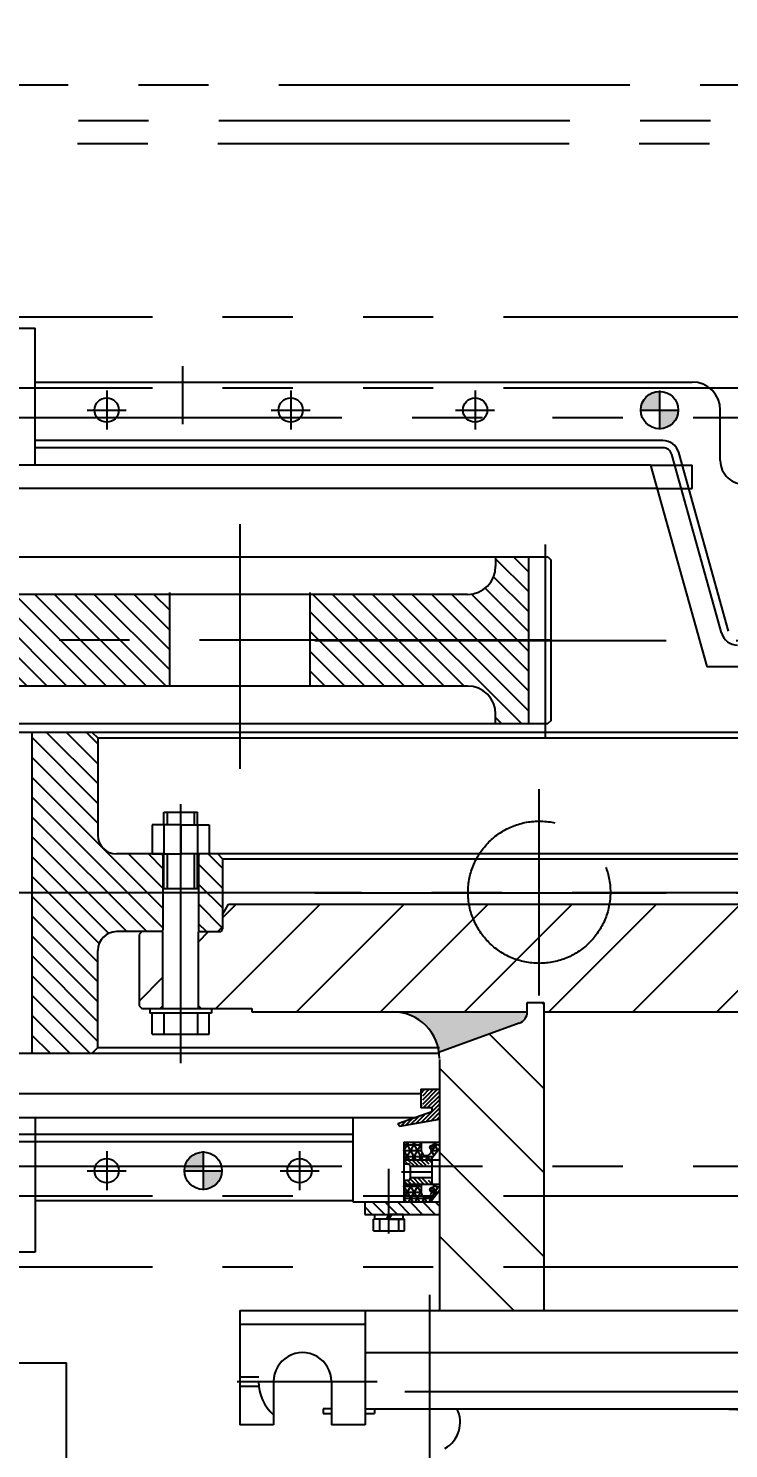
# Model space of a CAD drawing. Header units: millimetres. Extents: x 0 to 12600, y -343 to 8910.
# Drawn here: x 5173 to 5920, y 4642 to 6160 of the extents above; entities that cross this region are included whole.
import ezdxf

# ---------------------------------------------------------------- set-up
doc = ezdxf.new("R2010")
doc.units = ezdxf.units.MM
doc.header["$LTSCALE"] = 300
for name, pattern in [('F', [0.75, 0.5, -0.25]), ('G', [2, 1.25, -0.25, 0.25, -0.25]), ('K', [2.5, 1.25, -0.25, 0.25, -0.25, 0.25, -0.25])]:
    doc.linetypes.add(name, pattern=pattern)
for name, color, linetype in [('01', 7, 'Continuous'), ('02', 1, 'Continuous'), ('04', 2, 'F'), ('05', 142, 'G'), ('07', 6, 'K'), ('08', 1, 'Continuous')]:
    doc.layers.add(name, color=color, linetype=linetype)
doc.styles.get("Standard").update_dxf_attribs({"font": 'isocp', "width": 0.707, "bigfont": 'intecad.shx'})
doc.dimstyles.new('INTE', dxfattribs={"dimscale": 30, "dimtxt": 3.5, "dimasz": 3, "dimexe": 3, "dimexo": 0, "dimgap": 1, "dimtad": 1, "dimdec": 1, "dimdsep": 46, "dimtxsty": 'Standard', "dimcen": 0, "dimclrd": 1, "dimclre": 1, "dimclrt": 3, "dimaunit": 1, "dimadec": 0, "dimazin": 0, "dimtfac": 1, "dimtdec": 1, "dimtmove": 0, "dimatfit": 0, "dimfxl": 1, "dimarcsym": 0})

# ---------------------------------------------------------------- blocks, each defined once
blk = doc.blocks.new('rtret')
at = {"layer": '07', "color": 6, "linetype": 'K'}
for p, q in [((3428.304174130935, 1322.29053672975), (11765.29515437998, 1322.290536729746)), ((3364.304174130939, 1284.29053672975), (12267.30417413094, 1284.29053672975)), ((11238.29515437998, 1259.299855982772), (4609.304174130943, 1259.299855982772)), ((5168.304174130939, 1074.29053672975), (7403.304174130939, 1074.290536729751)), ((6325.364517174544, 1021.678093965729), (6325.364517174544, 959.6780939657292)), ((5168.304174130939, 998.2905367297499), (7403.304174130939, 998.2905367297499)), ((6120.804174130939, 966.5905367297491), (8482.804174130939, 966.5905367297491)), ((6466.942963771835, 728.3905367297484), (8205.34100744877, 728.3905367297484)), ((6706.504174130939, 349.0886557462845), (6706.504174130939, 569.5110562192604)), ((6466.942963771835, 458.6905367297477), (8205.34100744877, 458.6905367297477)), ((6120.804174130939, 166.5905367297501), (8482.804174130939, 166.5905367297501)), ((5168.304174130939, 134.790536729749), (7403.304174130939, 134.790536729749)), ((5168.304174130939, 58.79053672974896), (7403.304174130939, 58.79053672974896))]:
    blk.add_line(p, q, dxfattribs=at)
blk.add_circle((6706.504174130939, 459.299855982772), 76, dxfattribs=at)
blk = doc.blocks.new('*U50')
at = {"layer": '01'}
for p, q in [((-31.00000000018705, -3.2351410291145e-14), (-31.00000000018705, 30.39499999870067)), ((-31.00000000018705, 30.39499999870067), (5.583286518425993e-15, 30.39499999870067)), ((5.583286518425993e-15, 30.39499999870067), (0, 0)), ((-31.00000000018705, 18.00000000017387), (3.306437155352358e-15, 18.00000000017387)), ((4.858212048313708e-14, -30.39499999870067), (0, 0)), ((-31.00000000018705, -3.2351410291145e-14), (-31.00000000018719, -30.39499999870067)), ((-31.00000000018752, -18.00000000017388), (1.310870899675122e-14, -18.00000000017387)), ((-31.00000000018719, -30.39499999870067), (4.858212048313708e-14, -30.39499999870067))]:
    blk.add_line(p, q, dxfattribs=at)
at = {"layer": '05'}
blk.add_line((-32.05168394392089, -3.34128958368264e-14), (1.051682110054843, -1.009319912139744e-18), dxfattribs=at)
blk = doc.blocks.new('*U47')
at = {"layer": '01'}
for p, q in [((-15.10000000019493, 4.999999999924095), (-15.10000000019493, -3.503246160812043e-46)), ((9.184547653528396e-16, 4.999999999924094), (-15.10000000019493, 4.999999999924095)), ((-15.10000000019493, -3.503246160812043e-46), (0, 0)), ((0, 0), (-2.886751345795493, 4.999999999924094)), ((9.184547653528396e-16, 4.999999999924094), (2.886751345795493, -3.535134039966458e-16)), ((9.184547653528396e-16, 4.999999999924094), (15.10000000019493, 4.999999999924085)), ((15.10000000019493, -3.698311188591433e-15), (0, 0)), ((15.10000000019493, 4.999999999924085), (15.10000000019493, -3.698311188591433e-15))]:
    blk.add_line(p, q, dxfattribs=at)
at = {"layer": '05'}
blk.add_line((1.303595732132337e-15, 7.09667901615029), (0, -2.095679016226192), dxfattribs=at)
blk = doc.blocks.new('*D77')
at = {"layer": '08', "color": 1, "lineweight": -2}
for p, q in [((4218.738156852145, 7829.844669028746), (4218.738156852145, 8186.750494028063)), ((6313.23815685214, 5854.195651255777), (6313.23815685214, 8186.750494028063)), ((4308.738156852145, 8096.750494028063), (6223.23815685214, 8096.750494028063))]:
    blk.add_line(p, q, dxfattribs=at)
at = {"layer": '08', "color": 1}
for points in [[(4308.738156852145, 8111.750494028063), (4308.738156852145, 8081.750494028063), (4218.738156852145, 8096.750494028063)], [(6223.23815685214, 8111.750494028063), (6223.23815685214, 8081.750494028063), (6313.23815685214, 8096.750494028063)]]:
    blk.add_solid(points, dxfattribs=at)
at = {"layer": 'Defpoints', "color": 0}
for p in [(6313.23815685214, 8096.750494028063), (4218.738156852145, 7829.844669028746), (6313.23815685214, 5854.195651255777)]:
    blk.add_point(p, dxfattribs=at)
at = {"layer": '08', "color": 3, "insert": (5265.988156852143, 8179.260828673732), "char_height": 105, "attachment_point": 5}
blk.add_mtext('2094.5', dxfattribs=at)

msp = doc.modelspace()

# ---------------------------------------------------------------- hatches: boundary and pattern name
at = {"layer": '01'}
h = msp.add_hatch(color=256, dxfattribs=at)
edge = h.paths.add_edge_path()
edge.add_ellipse((5692.438156852138, 5109.092444887887), major_axis=(-9.192388155425874, 9.192388155425874), ratio=0.999999999999834, start_angle=154.999999999985, end_angle=224.9999999999727, ccw=False)
edge.add_line((5696.884418715369, 5096.876440817668), (5611.29630781037, 5065.724916041177))
edge.add_ellipse((5561.738156852119, 5059.09244488788), major_axis=(-35.35533905933112, 35.35533905933113), ratio=0.9999999999999098, start_angle=232.6227192942101, end_angle=314.9999999999974)
edge.add_line((5561.738156852119, 5109.09244488788), (5705.438156852138, 5109.09244488788))
at = {"layer": '02'}
h = msp.add_hatch(dxfattribs=at)
h.set_pattern_fill('_USER', color=256, scale=15, angle=-45.00000000000001, style=0, pattern_type=0)
h.set_pattern_definition([(315, (3868.170395050344, 6442.17422879384), (10.60660171779822, 10.60660171779821), [])])
h.paths.add_polyline_path([(5323.631400497282, 5506.292444887877), (5323.634545580776, 5555.292444887877), (5156.639167352177, 5555.292444887877, -0.4142317413336134), (5126.639167409959, 5585.294306881515), (5126.642922333246, 5645.792740440011), (5056.640353826414, 5645.792740440011), (5056.631399947292, 5506.292444887877)])
h.paths.add_polyline_path([(5273.013968074415, 5457.292444887877), (5323.628255413788, 5457.292444887877), (5323.631400497282, 5506.292444887877), (5144.345414950142, 5506.292444887877)])
h.paths.add_polyline_path([(5156.626329508465, 5457.292444887877), (5273.013968074415, 5457.292444887877), (5144.345414950142, 5506.292444887877), (5056.631399947292, 5506.292444887877), (5056.628105251869, 5454.961510060348), (5126.626060740921, 5423.106043580581), (5126.62632957026, 5427.294370449195, -0.414194763036283)])
h.paths.add_polyline_path([(5126.625495036763, 5414.292444887877), (5126.626060740921, 5423.106043580581), (5056.628105251869, 5454.961510060348), (5056.626778600116, 5434.29244484668), (5076.624211308605, 5414.292444887877)])
h.paths.add_polyline_path([(5706.767882408139, 5506.292444887877), (5706.767882408139, 5595.292444887877), (5671.636928736186, 5595.292444887877), (5671.636480176717, 5585.29109939051, -0.4142004261989231), (5641.63648020689, 5555.292444887877), (5473.634545889757, 5555.292444887877), (5473.631400806263, 5506.292444887877)])
h.paths.add_polyline_path([(5641.63648020689, 5457.292444887877, -0.4211465859032936), (5671.628117223569, 5426.584130649895), (5671.627618359686, 5417.292444887877), (5706.767882408139, 5417.292444887877), (5706.767882408139, 5506.292444887877), (5473.631400806263, 5506.292444887877), (5473.628255722769, 5457.292444887877)])
h.paths.add_polyline_path([(5136.035765427111, 5511.723037283988), (5136.035765427111, 5502.241162836595), (5148.343457734803, 5502.241162836595), (5148.343457734803, 5511.723037283988)], flags=9)
at = {"layer": '02', "linetype": 'Continuous'}
h = msp.add_hatch(dxfattribs=at)
h.set_pattern_fill('_USER', color=1, scale=15, angle=135, style=0, pattern_type=0)
h.set_pattern_definition([(135, (-4110.496488124795, 11825.34355612272), (10.60660171779821, 10.60660171779821), [])])
edge = h.paths.add_edge_path()
edge.add_line((5176.159656852123, 5236.292444887884), (5176.159656852123, 5407.792444887866))
edge.add_line((5176.159656852123, 5407.792444887866), (5240.763156852127, 5407.792444887866))
edge.add_line((5240.763156852127, 5407.792444887866), (5246.763156852127, 5401.792444887866))
edge.add_line((5246.763156852127, 5401.792444887866), (5246.763156852127, 5297.792444887869))
edge.add_ellipse((5266.763156852127, 5297.792444887869), major_axis=(-14.1421356237322, 14.1421356237322), ratio=0.9999999999998233, start_angle=45.00000000000507, end_angle=134.9999999999949)
edge.add_line((5266.763156852127, 5277.792444887869), (5314.763156852124, 5277.792444887869))
edge.add_line((5314.763156852124, 5277.792444887869), (5316.263156852124, 5276.292444887869))
edge.add_line((5316.263156852124, 5276.292444887869), (5316.263156852124, 5236.292444887884))
edge.add_line((5316.263156852124, 5236.292444887884), (5176.159656852123, 5236.292444887884))
edge = h.paths.add_edge_path()
edge.add_line((5246.763156852131, 5174.792444887866), (5246.763156852142, 5070.792444887869))
edge.add_line((5246.763156852142, 5070.792444887869), (5240.763156852138, 5064.792444887862))
edge.add_line((5240.763156852138, 5064.792444887862), (5176.159656852123, 5064.792444887862))
edge.add_line((5176.159656852123, 5064.792444887862), (5176.159656852123, 5236.292444887884))
edge.add_line((5176.159656852123, 5236.292444887884), (5316.263156852124, 5236.292444887884))
edge.add_line((5316.263156852124, 5236.292444887884), (5316.263156852124, 5196.292444887862))
edge.add_line((5316.263156852124, 5196.292444887862), (5314.763156852135, 5194.792444887873))
edge.add_line((5314.763156852135, 5194.792444887873), (5266.763156852127, 5194.792444887869))
edge.add_ellipse((5266.763156852131, 5174.792444887869), major_axis=(-14.14213562373152, 14.14213562373152), ratio=0.9999999999999197, start_angle=-44.99999999999189, end_angle=45.00000000001272)
h.paths.add_polyline_path([(5379.763156852124, 5199.79244488788), (5374.763156852124, 5194.792444887877), (5355.763156852113, 5194.792444887873), (5354.263156852127, 5196.292444887862), (5354.263156852127, 5236.292444887884), (5379.763156852124, 5236.292444887884)])
h.paths.add_polyline_path([(5379.763156852124, 5236.292444887884), (5354.263156852127, 5236.292444887884), (5354.263156852124, 5276.292444887869), (5355.763156852127, 5277.792444887869), (5368.238156846982, 5277.792444887869), (5374.76315685212, 5277.792444887869), (5379.76315685212, 5272.792444887869)])
h = msp.add_hatch(dxfattribs=at)
h.set_pattern_fill('LINE', color=1, scale=20, angle=45, style=0)
h.set_pattern_definition([(225, (8058.071851732526, 11749.34355612272), (-44.90128060534576, 44.90128060534577), [])])
edge = h.paths.add_edge_path()
edge.add_line((5411.238156852126, 5109.09244488788), (5411.238156852126, 5112.59244488788))
edge.add_line((5411.238156852126, 5112.59244488788), (5357.238156852133, 5112.592444887876))
edge.add_line((5357.238156852133, 5112.592444887876), (5354.238156852133, 5115.59244488788))
edge.add_line((5354.238156852133, 5115.59244488788), (5354.23815685213, 5194.792444887873))
edge.add_line((5354.23815685213, 5194.792444887873), (5376.788156852129, 5194.792444887877))
edge.add_ellipse((5376.788156852129, 5197.792444887877), major_axis=(2.121320343561104, 2.121320343561103), ratio=0.9999999999986225, start_angle=225.0000000000395, end_angle=314.9999999999606)
edge.add_line((5379.788156852129, 5197.792444887877), (5379.788156852129, 5212.834114638677))
edge.add_line((5379.788156852129, 5212.834114638677), (5386.288156852129, 5224.092444887876))
edge.add_line((5386.288156852129, 5224.092444887876), (6148.238156852126, 5224.092444887872))
edge.add_line((6148.238156852126, 5224.092444887872), (6148.238156852126, 5109.092444887876))
edge.add_line((6148.238156852126, 5109.092444887876), (5723.238156852126, 5109.09244488788))
edge.add_line((5723.238156852126, 5109.09244488788), (5723.238156852126, 5119.09244488788))
edge.add_line((5723.238156852126, 5119.09244488788), (5705.43815685213, 5119.09244488788))
edge.add_line((5705.43815685213, 5119.09244488788), (5705.43815685213, 5109.09244488788))
edge.add_line((5705.43815685213, 5109.09244488788), (5411.238156852126, 5109.09244488788))
h.paths.add_polyline_path([(5316.238156852126, 5115.592444887876), (5313.238156852126, 5112.59244488788), (5293.738156852133, 5112.59244488788), (5290.738156852133, 5115.592444887876), (5290.738156852126, 5191.792444887877), (5293.738156852126, 5194.792444887873), (5316.238156852126, 5194.792444887877)])
h = msp.add_hatch(dxfattribs=at)
h.set_pattern_fill('LINE', color=1, scale=20, angle=45, style=0)
h.set_pattern_definition([(225, (8058.071851732537, 11749.34355612272), (-44.90128060534576, 44.90128060534577), [])])
edge = h.paths.add_edge_path()
edge.add_line((5411.238156852133, 5109.09244488788), (5411.238156852133, 5112.59244488788))
edge.add_line((5411.238156852133, 5112.59244488788), (5357.23815685214, 5112.592444887876))
edge.add_line((5357.23815685214, 5112.592444887876), (5354.23815685214, 5115.59244488788))
edge.add_line((5354.23815685214, 5115.59244488788), (5354.238156852133, 5194.792444887877))
edge.add_line((5354.238156852133, 5194.792444887877), (5376.788156852136, 5194.792444887877))
edge.add_ellipse((5376.788156852136, 5197.792444887877), major_axis=(2.121320343561104, 2.121320343561103), ratio=0.9999999999986225, start_angle=225.0000000000395, end_angle=314.9999999999606)
edge.add_line((5379.788156852136, 5197.792444887877), (5379.788156852136, 5212.834114638681))
edge.add_line((5379.788156852136, 5212.834114638681), (5386.288156852136, 5224.092444887876))
edge.add_line((5386.288156852136, 5224.092444887876), (6148.238156852133, 5224.092444887872))
edge.add_line((6148.238156852133, 5224.092444887872), (6148.238156852133, 5109.092444887876))
edge.add_line((6148.238156852133, 5109.092444887876), (5723.238156852133, 5109.09244488788))
edge.add_line((5723.238156852133, 5109.09244488788), (5723.238156852133, 5119.09244488788))
edge.add_line((5723.238156852133, 5119.09244488788), (5705.438156852138, 5119.09244488788))
edge.add_line((5705.438156852138, 5119.09244488788), (5705.438156852138, 5109.09244488788))
edge.add_line((5705.438156852138, 5109.09244488788), (5411.238156852133, 5109.09244488788))
h.paths.add_polyline_path([(5316.238156852133, 5115.59244488788), (5313.238156852133, 5112.592444887876), (5293.738156852137, 5112.592444887876), (5290.738156852137, 5115.592444887876), (5290.738156852133, 5191.792444887873), (5293.738156852133, 5194.792444887873), (5316.238156852133, 5194.792444887873)])
h = msp.add_hatch(dxfattribs=at)
h.set_pattern_fill('LINE', color=1, scale=20, angle=45, style=0)
h.set_pattern_definition([(135.0000000000007, (12916.67053868576, 7083.374297191049), (44.90128060534523, 44.9012806053463), [])])
h.paths.add_polyline_path([(5723.238156852147, 4789.792444887862), (5611.738156852149, 4789.792444887865), (5611.738156852133, 5042.245311490332), (5611.738156852132, 5059.092444887835, 0.03327265764466719), (5611.29630781038, 5065.724916041133), (5696.884418715381, 5096.876440817632, 0.3152987888789765), (5705.438156852146, 5109.09244488785), (5705.438156852146, 5119.092444887843), (5723.238156852143, 5119.092444887843)])
h = msp.add_hatch(dxfattribs=at)
h.set_pattern_fill('LINE', color=1, angle=45, style=0)
h.set_pattern_definition([(225, (-4110.496488124795, 11825.34355612263), (-2.245064030267288, 2.245064030267288), [])])
h.paths.add_polyline_path([(5591.738156852119, 5006.292444887793), (5591.738156852126, 5009.70291651948), (5593.8217901321, 5009.70291651948), (5593.821790132096, 5021.813346022322), (5591.738156852122, 5021.813346022322), (5591.738156852122, 5026.292444887793), (5611.738156852122, 5026.292444887793), (5611.738156852122, 4996.292444887793), (5586.866718297878, 4996.292444887793), (5603.584492608824, 5002.155036748209), (5603.584492608828, 5006.292444887793)])
h.paths.add_polyline_path([(5569.207065757065, 4986.792444887793), (5567.313740470744, 4989.435603389393), (5586.866718297874, 4996.292444887793), (5611.738156852122, 4996.292444887793), (5611.738156852122, 4994.337128859293)])
h = msp.add_hatch(dxfattribs=at)
h.set_pattern_fill('NET3', color=1, scale=2, angle=90, style=0)
h.set_pattern_definition([(180, (15475.99061700168, 16587.57437964627), (1.021170723935344e-15, 6.35), []), (120, (15475.99061700168, 16587.57437964627), (5.499261314031186, 3.175), []), (60.00000000000003, (15475.99061700168, 16587.57437964627), (5.499261314031185, -3.174999999999999), [])])
edge = h.paths.add_edge_path()
edge.add_line((5602.348857491327, 4958.821865286078), (5603.299629741751, 4961.870089168944))
edge.add_ellipse((5603.745211533903, 4964.125452445685), major_axis=(-1.625608600492819, 1.625608600492819), ratio=0.9999999999861626, start_angle=123.8242562415724, end_angle=134.9999999996036)
edge.add_ellipse((5603.745211533903, 4964.125452445685), major_axis=(1.62560860043023, 1.62560860043023), ratio=0.9999999999982385, start_angle=225.0000000000504, end_angle=381.5292734877739)
edge.add_line((5604.660841507603, 4966.234202880147), (5605.251095055212, 4968.126585582697))
edge.add_line((5605.251095055212, 4968.126585582697), (5611.563156857918, 4966.228836691011))
edge.add_line((5611.563156857918, 4966.228836691011), (5611.563156857918, 4963.117108102171))
edge.add_line((5611.563156857918, 4963.117108102171), (5602.228798891566, 4950.592444887323))
edge.add_line((5602.228798891566, 4950.592444887323), (5573.58815685792, 4950.592444887323))
edge.add_line((5573.58815685792, 4950.592444887323), (5573.58815685792, 4969.592444887323))
edge.add_line((5573.58815685792, 4969.592444887323), (5592.575656857915, 4969.592444887323))
edge.add_line((5592.575656857915, 4969.592444887323), (5592.575656857919, 4960.310675453031))
edge.add_ellipse((5597.575656857919, 4960.310675453031), major_axis=(3.535533905934165, 3.535533905934165), ratio=0.9999999999992968, start_angle=134.9999999999798, end_angle=297.6767648647963)
edge = h.paths.add_edge_path()
edge.add_line((5592.575656857923, 4924.592444887323), (5592.575656857923, 4915.310675453034))
edge.add_ellipse((5597.575656857923, 4915.310675453034), major_axis=(-3.535533905933159, 3.535533905933159), ratio=0.9999999999999758, start_angle=45.00000000000069, end_angle=207.6767648647736)
edge.add_line((5602.348857491331, 4913.821865286078), (5603.299629741755, 4916.870089168944))
edge.add_ellipse((5603.74521153391, 4919.125452445693), major_axis=(-1.625608600495569, 1.625608600495569), ratio=0.9999999999877319, start_angle=123.8242562415602, end_angle=134.9999999995578)
edge.add_ellipse((5603.745211533907, 4919.125452445685), major_axis=(1.62560860043023, 1.62560860043023), ratio=0.9999999999982385, start_angle=225.0000000000504, end_angle=381.5292734877739)
edge.add_line((5604.660841507607, 4921.234202880147), (5605.251095055216, 4923.126585582693))
edge.add_line((5605.251095055216, 4923.126585582693), (5611.563156857918, 4921.228836691011))
edge.add_line((5611.563156857918, 4921.228836691011), (5611.563156857915, 4918.117108102164))
edge.add_line((5611.563156857915, 4918.117108102164), (5602.22879889157, 4905.592444887323))
edge.add_line((5602.22879889157, 4905.592444887323), (5573.58815685792, 4905.592444887323))
edge.add_line((5573.58815685792, 4905.592444887323), (5573.58815685792, 4924.592444887323))
edge.add_line((5573.58815685792, 4924.592444887323), (5592.575656857923, 4924.592444887323))
h = msp.add_hatch(dxfattribs=at)
h.set_pattern_fill('ANSI31', color=1, angle=90, style=0)
h.set_pattern_definition([(135, (15475.99061700168, 16587.57437964627), (2.245064030267288, 2.245064030267288), [])])
edge = h.paths.add_edge_path()
edge.add_line((5580.266280323452, 4943.640635934502), (5580.266280323452, 4944.389787681484))
edge.add_ellipse((5578.266280323452, 4944.389787681484), major_axis=(1.414213562373334, 1.414213562373334), ratio=0.9999999999996624, start_angle=314.9999999999903, end_angle=405.0000000000097)
edge.add_line((5578.266280323452, 4946.389787681484), (5573.58815685792, 4946.389787681484))
edge.add_line((5573.58815685792, 4946.389787681484), (5573.58815685792, 4950.592444887323))
edge.add_line((5573.58815685792, 4950.592444887323), (5603.591883684064, 4950.592444887327))
edge.add_line((5603.591883684064, 4950.592444887327), (5603.591883684064, 4946.389787681484))
edge.add_line((5603.591883684064, 4946.389787681484), (5599.478456895248, 4946.389787681484))
edge.add_ellipse((5599.478456895248, 4944.389787681484), major_axis=(-1.414213562373334, 1.414213562373334), ratio=0.9999999999996624, start_angle=-45.00000000000967, end_angle=45.00000000000967)
edge.add_line((5597.478456895248, 4944.389787681484), (5597.478456895248, 4943.640635934502))
edge.add_line((5597.478456895248, 4943.640635934502), (5580.266280323452, 4943.640635934502))
edge = h.paths.add_edge_path()
edge.add_line((5573.58815685792, 4924.592444887323), (5573.58815685792, 4928.795102093161))
edge.add_line((5573.58815685792, 4928.795102093161), (5578.266280323452, 4928.795102093161))
edge.add_ellipse((5578.266280323452, 4930.795102093161), major_axis=(-1.414213562373334, 1.414213562373334), ratio=0.9999999999996624, start_angle=134.9999999999903, end_angle=225.0000000000097)
edge.add_line((5580.266280323452, 4930.795102093161), (5580.266280323452, 4931.544253840144))
edge.add_line((5580.266280323452, 4931.544253840144), (5597.478456895248, 4931.544253840144))
edge.add_line((5597.478456895248, 4931.544253840144), (5597.478456895248, 4930.795102093161))
edge.add_ellipse((5599.478456895248, 4930.795102093161), major_axis=(1.414213562373334, 1.414213562373334), ratio=0.9999999999996624, start_angle=134.9999999999903, end_angle=225.0000000000097)
edge.add_line((5599.478456895248, 4928.795102093161), (5603.591883684064, 4928.795102093161))
edge.add_line((5603.591883684064, 4928.795102093161), (5603.591883684064, 4924.592444887323))
edge.add_line((5603.591883684064, 4924.592444887323), (5573.58815685792, 4924.592444887323))
at = {"layer": '02'}
h = msp.add_hatch(color=256, dxfattribs=at)
h.paths.add_polyline_path([(5531.779687970017, 4905.592444887316), (5531.779687970017, 4906.09244488677), (5557.738156852144, 4906.09244488677), (5557.738156852144, 4905.592444887323)])
h.paths.add_polyline_path([(5557.738156852144, 4905.592444887323), (5557.738156852144, 4906.09244488677), (5573.58815685792, 4906.09244488677), (5573.58815685792, 4905.592444887323)])
h = msp.add_hatch(dxfattribs=at)
h.set_pattern_fill('LINE', color=256, scale=3, angle=135, style=0)
h.set_pattern_definition([(135, (7705.687283675356, 8209.108105418985), (6.735192090801865, 6.735192090801863), [])])
h.paths.add_polyline_path([(5557.738156852144, 4892.592444887323), (5557.738156852144, 4905.592444887323), (5573.58815685792, 4905.592444887323), (5611.738156852122, 4905.592444887323), (5611.738156852122, 4892.592444887327)])
h.paths.add_polyline_path([(5531.779687970017, 4892.592444887323), (5531.779687970017, 4905.592444887316), (5557.738156852144, 4905.592444887323), (5557.738156852144, 4892.592444887323)])
at = {"layer": '07'}
h = msp.add_hatch(color=256, dxfattribs=at)
h.paths.add_polyline_path([(5826.738156852128, 5752.292444887844), (5846.738156852128, 5752.292444887844), (5846.738156852128, 5772.292444887844, 0.4142135623730763)])
h.paths.add_polyline_path([(5846.738156852128, 5732.292444887844, 0.4142135623731028), (5866.738156852128, 5752.292444887844), (5846.738156852128, 5752.292444887844)])
h = msp.add_hatch(color=256, dxfattribs=at)
h.paths.add_polyline_path([(5339.23815685215, 4939.292444887829), (5359.23815685215, 4939.292444887829), (5359.23815685215, 4959.292444887829, 0.4142135623730784)])
h.paths.add_polyline_path([(5359.23815685215, 4919.292444887829, 0.4142135623731017), (5379.23815685215, 4939.292444887829), (5359.23815685215, 4939.292444887829)])

# ---------------------------------------------------------------- linework, layer by layer
for p, q in [((5126.636928188048, 5595.292444887877), (5727.48788240814, 5595.292444887877)), ((5671.636928713878, 5595.291947494865), (5671.636480176717, 5585.29109939051)), ((5706.767882408139, 5595.292444887877), (5706.767882408139, 5417.292444887877)), ((5727.48788240814, 5595.292444887877), (5730.48788240814, 5592.292444887877)), ((5730.48788240814, 5592.292444887877), (5730.48788240814, 5420.292444887877)), ((5323.628256070992, 5457.302684045448), (5323.634673951533, 5557.292444887877)), ((5473.628255762012, 5457.29305623885), (5473.634674260514, 5557.292444887877)), ((5641.63648020689, 5555.292444887877), (5156.639167352177, 5555.292444887877)), ((5641.63648020689, 5457.292444887877), (5156.636479719099, 5457.292444887877)), ((5671.627618364358, 5417.292531905634), (5671.628193108424, 5427.997538663214)), ((5730.48788240814, 5420.292444887877), (5727.48788240814, 5417.292444887877)), ((5126.625687592897, 5417.292444887877), (5727.48788240814, 5417.292444887877)), ((5179.788156852142, 4996.29244488788), (5179.788156852138, 4852.29244488788))]:
    msp.add_line(p, q)
for centre, start, end in [((5641.63648020689, 5585.292444887877), 270, 359.9974302893169), ((5641.63648020689, 5427.292444887877), 0.00256971068308873, 90)]:
    msp.add_arc(centre, 30, start, end)
at = {"layer": '01', "color": 7, "linetype": 'Continuous'}
for p, q in [((5086.138156852136, 5839.692444887878), (5179.638156852136, 5839.692444887878)), ((5179.638156852136, 5693.292444887877), (5179.638156852136, 5839.692444887878)), ((5179.638156852136, 5782.292444887877), (5881.670911725802, 5782.292444887877)), ((5911.670911725802, 5698.258582867627), (5911.670911725802, 5752.292444887873)), ((5837.120906414052, 5693.292444887873), (5897.075838259795, 5478.292444887873)), ((5176.159656852123, 5407.792444887866), (5176.159656852123, 5064.792444887862)), ((5240.763156852127, 5407.792444887866), (5246.763156852127, 5401.792444887866)), ((5246.763156852127, 5401.792444887866), (5246.763156852127, 5297.792444887869)), ((5316.263156852124, 5276.292444887869), (5316.263156852124, 5196.292444887862)), ((5354.263156852127, 5276.292444887869), (5354.263156852127, 5196.292444887862)), ((5379.76315685212, 5272.792444887869), (6008.988754937108, 5272.792444887866)), ((5379.76315685212, 5272.792444887869), (5379.763156852127, 5199.79244488788)), ((5386.288156852136, 5224.092444887876), (6148.238156852133, 5224.092444887872)), ((5379.788156852136, 5212.834114638677), (5379.788156852136, 5197.792444887877)), ((5316.238156852133, 5194.792444887873), (5266.763156852127, 5194.792444887869)), ((5293.738156852133, 5194.792444887873), (5290.738156852133, 5191.792444887873)), ((5290.738156852133, 5191.792444887873), (5290.738156852137, 5115.592444887876)), ((5316.237227484099, 5112.592444887876), (5316.238156852133, 5194.792444887877)), ((5354.237227484099, 5112.592444887876), (5354.238156852133, 5194.792444887877)), ((5354.238156852126, 5194.792444887877), (5376.788156852136, 5194.792444887877)), ((5246.763156852142, 5070.792444887869), (5246.763156852131, 5174.792444887866)), ((5705.438156852138, 5119.09244488788), (5723.238156852133, 5119.09244488788)), ((5723.238156852143, 5119.092444887872), (5723.238156852147, 4789.792444887862)), ((5290.738156852137, 5115.592444887876), (5293.738156852137, 5112.592444887876)), ((5411.238156852126, 5112.59244488788), (5411.238156852126, 5109.09244488788)), ((5411.238156852126, 5109.09244488788), (5705.43815685213, 5109.09244488788)), ((5723.238156852133, 5109.09244488788), (6148.238156852133, 5109.092444887876)), ((5696.884418715369, 5096.876440817668), (5611.563156852138, 5065.822041149422)), ((5240.763156852142, 5064.792444887869), (5246.763156852142, 5070.792444887869)), ((5611.738156852132, 5058.198178092795), (5611.73815685215, 4789.792444887861)), ((5591.738156852122, 5021.292444887873), (5049.575494655687, 5021.292444887877)), ((5573.588156852137, 4969.592444887883), (5611.738156852122, 4969.592444887883)), ((5592.575656857919, 4960.310675453031), (5592.575656857915, 4969.592444887323)), ((5605.251095055209, 4968.126585582697), (5604.660841507603, 4966.234202880147)), ((5611.563156857918, 4966.228836691011), (5605.251095055209, 4968.126585582697)), ((5611.563156857918, 4950.592444887323), (5573.58815685792, 4950.592444887323)), ((5611.563156857918, 4963.117108102171), (5602.228798891566, 4950.592444887323)), ((5603.299629741751, 4961.870089168944), (5602.348857491327, 4958.821865286085)), ((5603.591883684064, 4950.592444887323), (5603.591883684064, 4924.592444887323)), ((5578.266280323452, 4946.389787681484), (5573.58815685792, 4946.389787681484)), ((5580.266280323452, 4944.389787681484), (5580.266280323452, 4930.795102093161)), ((5603.591883684064, 4943.640635934502), (5580.266280323452, 4943.640635934502)), ((5578.266280323452, 4928.795102093161), (5573.58815685792, 4928.795102093161)), ((5611.563156857918, 4924.592444887323), (5573.58815685792, 4924.592444887323)), ((5603.591883684064, 4931.544253840144), (5580.266280323452, 4931.544253840144)), ((5592.575656857923, 4915.310675453031), (5592.575656857923, 4924.592444887323)), ((5605.251095055216, 4923.126585582697), (5604.660841507607, 4921.234202880147)), ((5611.563156857922, 4921.228836691011), (5605.251095055216, 4923.126585582697)), ((5179.788156852142, 4907.292444887877), (5519.238156852139, 4907.292444887873)), ((5531.779687970017, 4906.09244488677), (5531.779687970017, 4892.592444887323)), ((5611.563156857922, 4918.117108102171), (5602.22879889157, 4905.592444887323)), ((5603.299629741755, 4916.870089168944), (5602.348857491334, 4913.821865286085)), ((5531.779687970017, 4892.592444887323), (5611.738156852122, 4892.592444887327)), ((5179.788156852138, 4852.29244488788), (5086.138156852136, 4852.292444887877)), ((5398.370615743714, 4789.792444887866), (6313.23815685214, 4789.792444887858)), ((5398.370615743714, 4789.792444887866), (5398.370615743715, 4667.792444887858)), ((5532.370615743714, 4789.79244488786), (5532.370615743715, 4667.79244488786)), ((5398.370615743715, 4718.792444887858), (5418.637329961525, 4718.792444887858)), ((5398.370615743715, 4708.792444887858), (5418.637329961525, 4708.792444887858)), ((5532.370615743715, 4684.792444887864), (5967.77135520946, 4684.792444887868))]:
    msp.add_line(p, q, dxfattribs=at)
at = {"layer": '01'}
for p, q in [((5850.239241724804, 5719.792444887815), (5179.638156852136, 5719.792444887811)), ((5850.239241724806, 5712.092444887814), (5179.638156852138, 5712.092444887814)), ((5837.120906414052, 5693.292444887877), (5049.650494655688, 5693.292444887877)), ((5913.061663212226, 5514.038018927153), (5859.871727327695, 5704.778561249797)), ((5920.478677126451, 5516.106328525879), (5867.28874124192, 5706.846870848527)), ((5844.092410117045, 5668.292444887877), (5066.680775336533, 5668.292444887877)), ((5897.075838259793, 5478.292444887869), (6138.23815685214, 5478.292444887873)), ((6138.23815685214, 5407.792444887866), (5122.859656852123, 5407.792444887866)), ((5246.763156852127, 5401.792444887866), (6138.23815685214, 5401.792444887866)), ((5317.238156851689, 5308.792444888059), (5317.238156851689, 5322.592444828246)), ((5317.238156851689, 5322.592444828246), (5353.238156852562, 5322.592444828242)), ((5353.238156852562, 5308.792444888059), (5353.238156852562, 5322.592444828242)), ((5317.238156851689, 5277.792444887869), (5266.763156852127, 5277.792444887869)), ((5316.263156852124, 5276.292444887869), (5314.763156852124, 5277.792444887869)), ((5316.263156852124, 5276.292444887869), (5317.238156851693, 5276.292444887866)), ((5317.238156851693, 5240.592444851402), (5317.238156851693, 5277.792444887866)), ((6010.328500899263, 5277.792444887869), (5353.238156852562, 5277.792444887869)), ((5353.238156852559, 5240.592444851402), (5353.238156852562, 5277.792444887866)), ((5353.238156852562, 5276.292444887866), (5354.263156852127, 5276.292444887866)), ((5355.763156852127, 5277.792444887869), (5354.263156852127, 5276.292444887869)), ((5379.76315685212, 5272.792444887869), (5374.76315685212, 5277.792444887869)), ((5354.263156852127, 5240.592444851402), (5316.263156852124, 5240.592444851402)), ((5379.788156852136, 5212.834114638681), (5386.288156852136, 5224.092444887876)), ((5316.263156852124, 5196.292444887862), (5314.763156852124, 5194.792444887862)), ((5355.763156852127, 5194.792444887862), (5354.263156852127, 5196.292444887862)), ((5379.763156852127, 5199.79244488788), (5374.763156852127, 5194.79244488788)), ((5705.438156852138, 5109.092444887887), (5705.438156852138, 5119.09244488788)), ((5293.738156852137, 5112.592444887876), (5411.238156852133, 5112.59244488788)), ((5302.23815685727, 5112.59244488788), (5302.23815685727, 5107.592444888083)), ((5368.238156846985, 5107.592444888083), (5302.23815685727, 5107.592444888083)), ((5304.843156845093, 5085.092444881418), (5304.843156845093, 5107.592444888087)), ((5316.238156852133, 5115.59244488788), (5313.238156852133, 5112.59244488788)), ((5317.238156851697, 5107.59244488808), (5317.238156851697, 5085.092444881422)), ((5353.238156852562, 5107.592444888083), (5353.238156852562, 5085.092444881422)), ((5354.23815685214, 5115.59244488788), (5357.23815685214, 5112.59244488788)), ((5365.633156859162, 5085.092444881422), (5365.633156859162, 5107.592444888083)), ((5368.238156846985, 5112.592444887876), (5368.238156846985, 5107.592444888083)), ((5246.763156852142, 5070.792444887869), (5611.738156852111, 5070.792444887909)), ((5304.843156845093, 5085.092444881418), (5365.633156859162, 5085.092444881422)), ((5122.859656852123, 5064.792444887862), (5611.738156852115, 5064.792444887866)), ((5591.738156852122, 5026.292444887793), (5591.738156852122, 5006.292444887793)), ((5591.738156852122, 5026.292444887793), (5611.738156852122, 5026.292444887793)), ((5072.473811476967, 4996.292444887877), (5586.866718298114, 4996.292444887877)), ((5519.238156852139, 4996.292444887877), (5519.238156852139, 4906.092444887883)), ((5603.584492608828, 5002.155036748209), (5567.313740470744, 4989.435603389393)), ((5569.207065757065, 4986.792444887793), (5611.738156852122, 4994.337128859293)), ((5603.584492608828, 5006.292444887793), (5591.738156852122, 5006.292444887793)), ((5603.584492608828, 5006.292444887793), (5603.584492608828, 5002.155036748209)), ((5567.31374047074, 4989.435603389396), (5569.207065757065, 4986.792444887793)), ((5519.238156852139, 4977.992031560374), (5114.519780233725, 4977.992031560374)), ((5519.238156852137, 4970.292031560373), (5117.709224663994, 4970.292031560377)), ((5573.58815685792, 4969.592444887323), (5573.58815685792, 4905.592444887323)), ((5519.238156852139, 4906.092444887883), (5611.738156852124, 4906.092444887883)), ((5611.738156852122, 4905.592444887323), (5531.779687970017, 4905.592444887316)), ((5574.213156852295, 4887.592444887403), (5541.263156851993, 4887.592444887403)), ((5541.263156851993, 4875.092444887137), (5541.263156851993, 4887.592444887403)), ((5541.263156851993, 4875.092444887137), (5574.213156852295, 4875.092444887141)), ((5547.738156852013, 4887.592444887399), (5547.738156852013, 4875.092444887141)), ((5567.738156852275, 4887.592444887403), (5567.738156852275, 4875.092444887141)), ((5574.213156852295, 4875.092444887141), (5574.213156852295, 4887.592444887403)), ((5532.370615743714, 4774.79244488786), (5398.370615743714, 4774.792444887862)), ((5532.370615743715, 4744.792444887868), (6313.23815685214, 4744.792444887909)), ((4813.238156852145, 4733.89244486099), (5213.238156852145, 4733.892444860991)), ((5213.238156852145, 2893.892444914763), (5213.238156852145, 4733.89244486099)), ((5434.370615743715, 4713.792444887862), (5434.370615743694, 4667.792444887858)), ((5496.370615743715, 4713.792444887863), (5496.370615743745, 4667.792444887859)), ((5496.370615743733, 4684.792444887863), (5487.370615743718, 4684.792444887867)), ((5487.370615743718, 4684.792444887867), (5487.370615743718, 4679.792444887867)), ((5487.370615743718, 4679.792444887867), (5496.370615743736, 4679.792444887874)), ((5532.370615743715, 4679.792444887875), (5542.370615743718, 4679.792444887875)), ((5542.370615743718, 4684.792444887868), (5542.370615743718, 4679.792444887868)), ((5912.178729934191, 4684.792444887868), (6313.238156852156, 4666.059077389873)), ((5434.370615743694, 4667.792444887858), (5398.370615743715, 4667.792444887858)), ((5532.370615743715, 4667.79244488786), (5496.370615743745, 4667.792444887859))]:
    msp.add_line(p, q, dxfattribs=at)
at = {"layer": '01', "color": 7, "linetype": 'Continuous'}
for centre, radius in [((5846.738156852128, 5752.292444887844), 20), ((5256.238156852128, 5752.292444887826), 13), ((5452.738156852128, 5752.292444887833), 13), ((5649.738156852128, 5752.292444887837), 13), ((5603.745211533903, 4964.125452445685), 2.29895772983582), ((5603.745211533903, 4964.125452445685), 1.317658078442037), ((5256.23815685215, 4939.292444887826), 13), ((5359.23815685215, 4939.292444887829), 20), ((5462.23815685215, 4939.292444887833), 13), ((5603.745211533907, 4919.125452445685), 2.29895772983582), ((5603.745211533907, 4919.125452445685), 1.317658078442037)]:
    msp.add_circle(centre, radius, dxfattribs=at)
for centre, radius, start, end in [((5881.670911725802, 5752.292444887873), 30, 0, 90), ((5936.670911725795, 5698.258582867627), 25, 180, 274.7431926940458), ((5266.763156852127, 5297.792444887869), 20, 180, 270), ((5266.763156852131, 5174.792444887869), 20, 90, 180), ((5376.788156852129, 5197.792444887877), 3, 270, 0), ((5376.788156852136, 5197.792444887877), 3, 270, 0), ((5561.738156852119, 5059.09244488788), 50, 0, 90), ((5692.438156852138, 5109.092444887887), 13, 289.9999999999803, 0), ((5597.575656857919, 4960.310675453034), 5, 180, 342.6767648647731), ((5578.266280323452, 4944.389787681484), 2, 0, 90), ((5578.266280323452, 4930.795102093161), 2, 270, 0), ((5597.575656857923, 4915.310675453034), 5, 180, 342.6767648647731), ((5465.370615743715, 4713.792444887863), 31, 6.870341860615832e-13, 180.0000000000007), ((5465.370615743715, 4713.792444887859), 47, 180.0000000000007, 228.7325726189189), ((5601.236694001262, 4670.392444887867), 32.5, 299.9264348667573, 26.30036635724155)]:
    msp.add_arc(centre, radius, start, end, dxfattribs=at)
at = {"layer": '01'}
for centre, radius, start, end in [((5850.239241724804, 5702.092444887814), 17.7, 15.58166781119595, 90), ((5850.239241724806, 5702.092444887814), 10, 15.58166781119595, 90), ((5930.111162729342, 5518.792444887862), 17.7, 195.5816678111959, 270)]:
    msp.add_arc(centre, radius, start, end, dxfattribs=at)
at = {"layer": '02'}
for p, q in [((5320.838156851779, 5322.592444828242), (5320.838156851779, 5308.792444888059)), ((5349.638156852477, 5322.592444828242), (5349.638156852477, 5308.792444888059)), ((5320.838156851779, 5277.792444887869), (5320.838156851779, 5240.592444851402)), ((5349.638156852477, 5277.792444887869), (5349.638156852477, 5240.592444851402))]:
    msp.add_line(p, q, dxfattribs=at)
at = {"layer": '04'}
for p, q in [((5837.120906414052, 5693.292444887873), (5881.738156852148, 5693.292444888128)), ((5844.092410117045, 5668.292444887877), (5881.738156852115, 5668.292444888128))]:
    msp.add_line(p, q, dxfattribs=at)
at = {"layer": '04', "color": 2, "linetype": 'F'}
msp.add_line((5881.738156852115, 5668.292444888128), (5881.738156852148, 5693.292444888128), dxfattribs=at)
at = {"layer": '05'}
for p, q in [((5256.238156852128, 5773.124586822898), (5256.238156852128, 5731.460302952753)), ((5452.738156852128, 5773.124586822905), (5452.738156852128, 5731.460302952761)), ((5649.738156852128, 5773.124586822909), (5649.738156852128, 5731.460302952764)), ((5846.738156852128, 5773.124586822913), (5846.738156852128, 5731.460302952772)), ((5235.406014917055, 5752.292444887826), (5277.0702987872, 5752.292444887829)), ((5431.906014917055, 5752.292444887833), (5473.5702987872, 5752.292444887833)), ((5628.906014917055, 5752.292444887837), (5670.5702987872, 5752.292444887837)), ((5825.906014917055, 5752.292444887844), (5867.5702987872, 5752.292444887844)), ((5730.48788240814, 5506.292444887877), (3782.279328528578, 5506.292444887873)), ((5335.238156852133, 5054.099117647871), (5335.238156852126, 5331.141323177693)), ((5335.263156852131, 5168.727151355717), (5335.263156852124, 5303.857738420029)), ((5256.23815685215, 4960.124586822898), (5256.23815685215, 4918.460302952753)), ((5359.23815685215, 4960.124586822902), (5359.23815685215, 4918.460302952757)), ((5462.23815685215, 4960.124586822905), (5462.23815685215, 4918.460302952761)), ((5235.406014917077, 4939.292444887826), (5277.070298787222, 4939.292444887829)), ((5338.406014917077, 4939.292444887829), (5380.070298787222, 4939.292444887829)), ((5441.406014917077, 4939.292444887833), (5483.070298787222, 4939.292444887833)), ((5557.738156852144, 4872.027453040759), (5557.738156852144, 4941.141323237782)), ((5395.443806205875, 4713.792444887858), (5545.116646546975, 4713.79244488786))]:
    msp.add_line(p, q, dxfattribs=at)
at = {"layer": '05', "color": 4, "linetype": 'G'}
for p, q in [((5398.622570830846, 5368.724960178479), (5398.639373445884, 5630.507561026527)), ((5724.627382408137, 5608.642713380475), (5724.627382408137, 5400.879175002803)), ((7928.319225983338, 5236.292444887855), (4698.157087720942, 5236.292444887877)), ((5603.591883684064, 4937.592444887323), (5571.110838121774, 4937.592444887323)), ((5601.23815685218, 2663.190994476578), (5601.238156852154, 4806.68341692083)), ((7149.525730383501, 4702.892444887889), (5501.466929202116, 4702.892444887858))]:
    msp.add_line(p, q, dxfattribs=at)

# ---------------------------------------------------------------- block references
msp.add_blockref('rtret', (-988.2660172787946, 4777.601908158126))
at = {"layer": '01', "extrusion": (0, 0, -1), "zscale": -1}
for name, p, rotation in [('*U50', (-5335.263156852124, 5277.792444887869), 270), ('*U47', (-5557.738156852144, 4892.592444887327), 180)]:
    msp.add_blockref(name, p, dxfattribs=dict(at, rotation=rotation))

# ---------------------------------------------------------------- dimensions: what is measured, and where the dimension line sits
at = {"layer": '08'}
dim = msp.add_linear_dim(base=(6313.23815685214, 8096.750494028063), p1=(4218.738156852145, 7829.844669028746), p2=(6313.23815685214, 5854.195651255777), dimstyle='INTE', dxfattribs=at)
dim.commit()
dim.dimension.update_dxf_attribs({"geometry": '*D77', "text_midpoint": (5265.988156852143, 8179.260828673732)})

doc.saveas('drawing.dxf')
